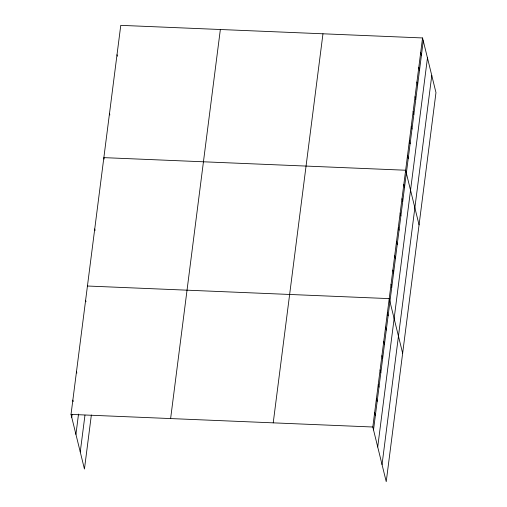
<?xml version="1.0" encoding="UTF-8"?>
<svg xmlns="http://www.w3.org/2000/svg" width="507" height="507" viewBox="0 0 507 507"><rect width="100%" height="100%" fill="white"/><g stroke="black" fill="none" stroke-linecap="round" stroke-linejoin="round"><path stroke-width="0.76" d="M91.361 414.992L84.447 469.051L71.024 414.409L120.767 25.35L422.553 37.949L435.976 92.591L386.233 481.65L372.81 427.008L422.553 37.949M71.734 417.299L72.121 414.295M75.93 434.379L78.522 414.105M80.252 451.971L84.961 415.182M170.618 418.567L220.355 29.507M273.222 422.851L322.965 33.792M373.52 429.898L423.263 40.839M377.715 446.978L427.458 57.918M382.037 464.57L431.78 75.511M87.445 286.018L389.224 298.617L402.647 353.259M71.024 414.409L372.81 427.008M420.671 52.646L421.38 55.536M418.795 67.342L419.504 70.232M416.912 82.045L417.622 84.935M415.037 96.742L415.746 99.632M413.154 111.439L413.864 114.329M411.278 126.135L411.988 129.025M409.396 140.832L410.106 143.722M407.52 155.529L408.23 158.425M419.061 224.874L405.638 170.232L103.859 157.633L104.214 159.078M403.813 184.497L404.523 187.387M401.994 198.763L402.704 201.653M400.169 213.022L400.879 215.919M398.344 227.288L399.053 230.184M396.518 241.554L397.228 244.444M394.693 255.82L395.409 258.709M392.874 270.085L393.584 272.975M391.049 284.351L391.759 287.241M387.399 312.882L388.108 315.772M385.58 327.148L386.29 330.038M383.755 341.414L384.464 344.304M381.929 355.68L382.639 358.569M380.104 369.945L380.814 372.835M378.279 384.211L378.989 387.101M376.46 398.477L377.17 401.367M374.635 412.742L375.345 415.632M117.009 54.743L117.364 56.188M109.493 113.536L109.848 114.981M94.739 228.955L95.094 230.4M85.62 300.283L85.975 301.728M76.5 371.612L76.855 373.057M72.85 400.143L73.204 401.588"/></g></svg>
